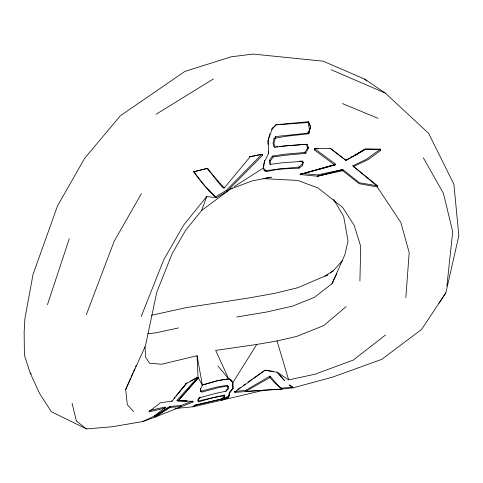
<?xml version="1.0" encoding="UTF-8"?>
<svg xmlns="http://www.w3.org/2000/svg" width="483" height="483" viewBox="0 0 483 483"><rect width="100%" height="100%" fill="white"/><g stroke="black" fill="none" stroke-linecap="round" stroke-linejoin="round"><path stroke-width="0.72" d="M235.523 391.333L245.539 390.439L270.033 376.1L269.961 377.501L274.471 382.572L281.915 389.069L292.946 387.855L332.57 377.138L381.751 359.352L421.623 329.406L445.809 292.952L458.85 235.656L453.887 184.222L428.596 133.326L385.235 93.02L364.647 79.085L323.169 61.19L253.134 54.078L231.128 56.801L184.832 71.442L120.358 115.763L84.664 158.273L57.537 205.873L33.037 274.368L24.911 318.538L24.15 331.966L24.398 355.096L30.175 373.003L39.618 393.567L51.379 411.751L86.517 428.922L112.177 426.767L142.733 421.562L155.007 417.161L192.783 402.098L193.363 401.433L176.772 400.54L197.571 377.489L198.193 377.718L202.407 385.295L200.59 388.96L200.85 391.61L201.882 392.039L219.536 387.354L227.596 386.165L228.411 386.841L228.079 388.996L225.947 391.248L216.33 393.228L199.914 397.72L198.851 398.668M319.661 168.887L300.009 174.514L334.816 165.132L314.451 149.978L314.469 148.583L318.17 148.529M359.907 281.034L360.71 246.36L354.22 225.458L342.658 207.406L317.838 187.821L297.492 180.401L263.066 178.632L271.398 177.213L252.295 180.859L230.427 189.058L201.598 210.528L185.611 230.276L172.171 253.629L156.764 292.239L145.474 345.834L125.671 389.552L127.283 404.627L133.537 411.546M264.527 160.652L263.338 168.054L264.286 170.807L278.854 169.08L298.983 168.181L302.666 165.367L303.288 162.379L302.189 161.37L282.495 162.753L270.305 164.353L270.42 160.73L273.312 156.915L285.205 155.285L305.793 153.304L308.528 147.901L307.164 144.284L301.821 144.544M405.841 297.782L409.192 252.603L400.842 222.446L377.277 186.969L359.237 183.721L342.767 170.722L342.803 169.581L317.253 174.937L302.237 173.494M175.118 408.503L192.928 406.807L221.528 400.238L228.676 397.431L229.31 392.395L232.552 388.465L232.8 382.639L256.745 344.464L277.037 340.938L296.526 336.482L323.725 325.602L346.13 306.608M267.926 144.387L268.137 140.167L269.912 133.869M271.718 129.124L275.871 124.759L308.577 121.71L310.587 126.703L308.758 133.743L307.448 133.211L275.702 136.562L273.927 143.445L275.062 147.255L286.341 145.781L300.348 144.659M342.767 170.722L317.343 176.217L300.631 174.58L300.74 173.349M234.225 186.631L263.338 168.054L264.581 160.531M194.818 405.068L221.534 398.958L224.438 397.255L224.637 396.253L224.341 395.058L214.108 397.406L198.555 401.85L198.646 400.908L197.782 399.616M446.908 285.966L452.71 231.665L443.418 193.333L423.356 157.856M234.925 392.353L234.81 391.399L234.925 392.353L281.915 389.069L282.036 388.199L278.987 386.575L270.033 376.1M142.733 421.562L153.92 416.255L165.108 407.658L164.969 407.036L149.277 410.622M314.451 149.978L314.469 148.583L335.637 164.202L334.816 165.132L335.389 164.504L333.24 165.101M275.702 136.562L273.921 138.983L273.028 143.288L273.915 146.935L275.062 147.255M232.8 382.639L229.051 378.811L231.484 380.326L232.8 382.639L233.283 388.296L229.666 392.975L229.129 395.565L221.528 400.238L264.243 390.131L281.915 389.069M229.666 392.975L228.676 397.431L193.804 405.72L192.928 406.807L196.116 404.989M353.296 166.369L377.573 185.822L377.277 186.969L377.03 185.979L352.801 165.832L366.325 159.366L380.489 149.096L380.544 150.479L368.595 159.36L353.592 166.514L352.801 165.832M221.534 398.958L224.438 397.255L224.076 395.939L224.341 395.058M47.437 304.713L69.262 238.789M234.841 391.942L265.143 370.165L273.281 371.385M308.577 121.71L308.305 122.489L309.476 130.289L308.758 133.743L288.194 135.995L275.624 138.066L273.921 138.983M272.539 127.88L268.137 140.167L268.675 153.129L264.467 161.769M201.598 210.528L206.766 196.496L216.475 197.74L226.847 191.461L262.752 155.121L262.396 154.282L249.506 156.836L261.871 154.24L262.752 155.121M200.85 391.61L200.433 388.574M186.824 400.938L177.382 400.848L178.052 400.902L198.054 378.098L197.07 355.748L161.551 364.236L149.555 363.228L145.606 357.154L145.033 346.818M86.312 314.711L114.163 241.277L141.434 193.635M141.253 316.383L163.803 259.643L183.8 224.861L206.766 196.496M125.671 389.552L130.488 378.503M131.092 377.12L132.897 372.973M133.501 371.59L134.709 368.831M135.608 366.754L136.212 365.377M236.803 316.987L266.362 312.072L292.481 306.162L314.451 297.329L332.026 283.63L344.868 254.746L348.038 240.939L343.691 216.541L333.675 199.431M332.026 283.63L336.899 273.607M225.947 391.248L226.974 389.37M165.108 407.658L164.872 408.117L148.776 411.914L160.531 402.707L172.183 401.138L186.245 383.653L197.571 377.489L198.272 378.05L178.052 400.902L186.849 400.908M302.189 161.37L302.37 161.074L303.288 162.379M270.305 164.353L269.768 163.918L269.375 160.471L272.376 156.106L284.704 154.198L304.785 152.501L307.659 147.913L306.246 144.188M438.932 303.264L445.809 292.952M307.448 133.211L309.476 130.289L310.587 126.703L308.305 122.489L276.034 124.892L271.929 129.275M193.701 171.622C200.125 181.306 208.288 189.765 216.475 197.74L210.534 192.524L204.086 185.2L193.701 171.622L207.702 168.295L218.401 182.622L223.206 187.953L224.233 187.996L249.959 156.999M173.91 398.101L174.858 396.99M180.074 390.874L181.022 389.763M181.976 388.652L186.245 383.653L176.011 395.873M198.676 398.584L200.016 397.032L197.716 400.842L198.555 401.85M330.269 273.022L333.185 270.818L342.562 260.53M223.231 397.726L224.637 396.253M215.895 196.605L226.177 190.513L261.871 154.24M226.249 390.638L228.079 388.996L227.251 385.277L218.044 386.774L201 391.2L201.882 392.039M264.286 170.807L266.761 171.519L278.854 169.08L298.965 167.052L302.086 164.371L302.37 161.074L299.357 161.244M385.585 334.948L353.266 360.077L314.831 374.277L288.665 379.88L277.29 372.296L265.082 370.328M237.841 389.274L240.268 387.577M243.299 385.452L245.123 384.178M248.153 382.059L251.794 379.505M253.007 378.66L265.143 370.165M230.427 189.058L232.329 187.845M333.185 270.818L324.968 276.065L327.939 274.785L297.8 287.705L275.056 293.272L249.125 297.92L186.649 307.556L151.457 315.284M380.489 149.096L365.233 149.018L345.937 160.368L330.801 148.516L330.01 148.341L345.937 160.368L355.5 155.218L365.033 149.144L379.771 149.488L380.544 150.479M155.007 417.161L170.384 407.38L180.968 406.559L180.799 405.599L192.632 400.999L192.783 402.098M156.136 114.236L213.365 78.983M355.5 155.218L364.798 149.597L358.404 153.147M245.539 390.439L245.762 391.321L269.961 377.501M346.251 159.891L347.531 159.179M350.73 157.404L352.01 156.691M355.844 154.566L357.124 153.854M185.846 383.448L187.126 382.778M190.326 381.111L196.72 377.772L197.571 377.489L196.72 377.772L198.054 378.098M193.737 171.93L207.702 168.295M201.96 385.156L218.05 380.544L228.314 378.926M300.631 174.58L300.142 174.339L335.389 164.504L331.785 165.56M318.81 169.352L330.342 165.983M377.573 185.822L359.382 182.761L342.803 169.581L317.343 176.217L342.803 169.581M202.661 384.957L218.05 380.544L228.707 378.926L231.484 380.326M321.092 168.489L323.236 167.891M324.667 167.492L326.81 166.895M328.241 166.496L330.384 165.898M334.182 164.582L335.637 164.202M232.552 388.465L233.283 388.296M198.646 400.908L214.108 397.406L224.076 395.939M178.487 327.927L156.365 332.739L147.768 333.747M256.745 344.464L215.666 350.398L228.707 378.926L217.93 366.011M334.653 164.721L335.359 164.637M282.036 388.199L292.565 387.022L292.946 387.855L289.106 384.963L292.565 387.022M276.107 146.729L277.574 146.597M279.766 146.391L307.164 144.284M180.799 405.599L170.004 406.457L154.723 416.092L162.632 411.842L154.596 416.4L170.004 406.457L170.384 407.38M245.762 391.321L264.243 390.131M307.659 147.913L308.528 147.901M314.687 148.728L330.801 148.516M180.376 400.642L186.867 400.83M269.375 160.471L270.42 160.73M171.537 400.884L172.183 401.138M342.375 103.555L378.032 118.347M331.157 69.727L385.235 93.02M86.517 428.922L76.374 420.977L72.064 403.196M304.785 152.501L305.793 153.304M30.175 373.003L31.341 373.957M272.376 156.106L273.312 156.915M364.647 79.085L366.905 81.084M263.338 168.054L266.761 171.519M224.233 187.996L206.978 168.549M277.29 372.296L284.499 380.562L276.976 371.94M227.251 385.277L228.411 386.841M226.177 190.513L226.847 191.461M268.349 152.411L268.675 153.129L268.343 151.855M277.037 340.938L288.665 379.88M197.07 355.748L202.407 385.295M298.965 167.052L298.983 168.181M165.047 407.501L164.872 408.117L165.047 407.501M197.239 377.772L197.124 378.08L197.239 377.772"/></g></svg>
